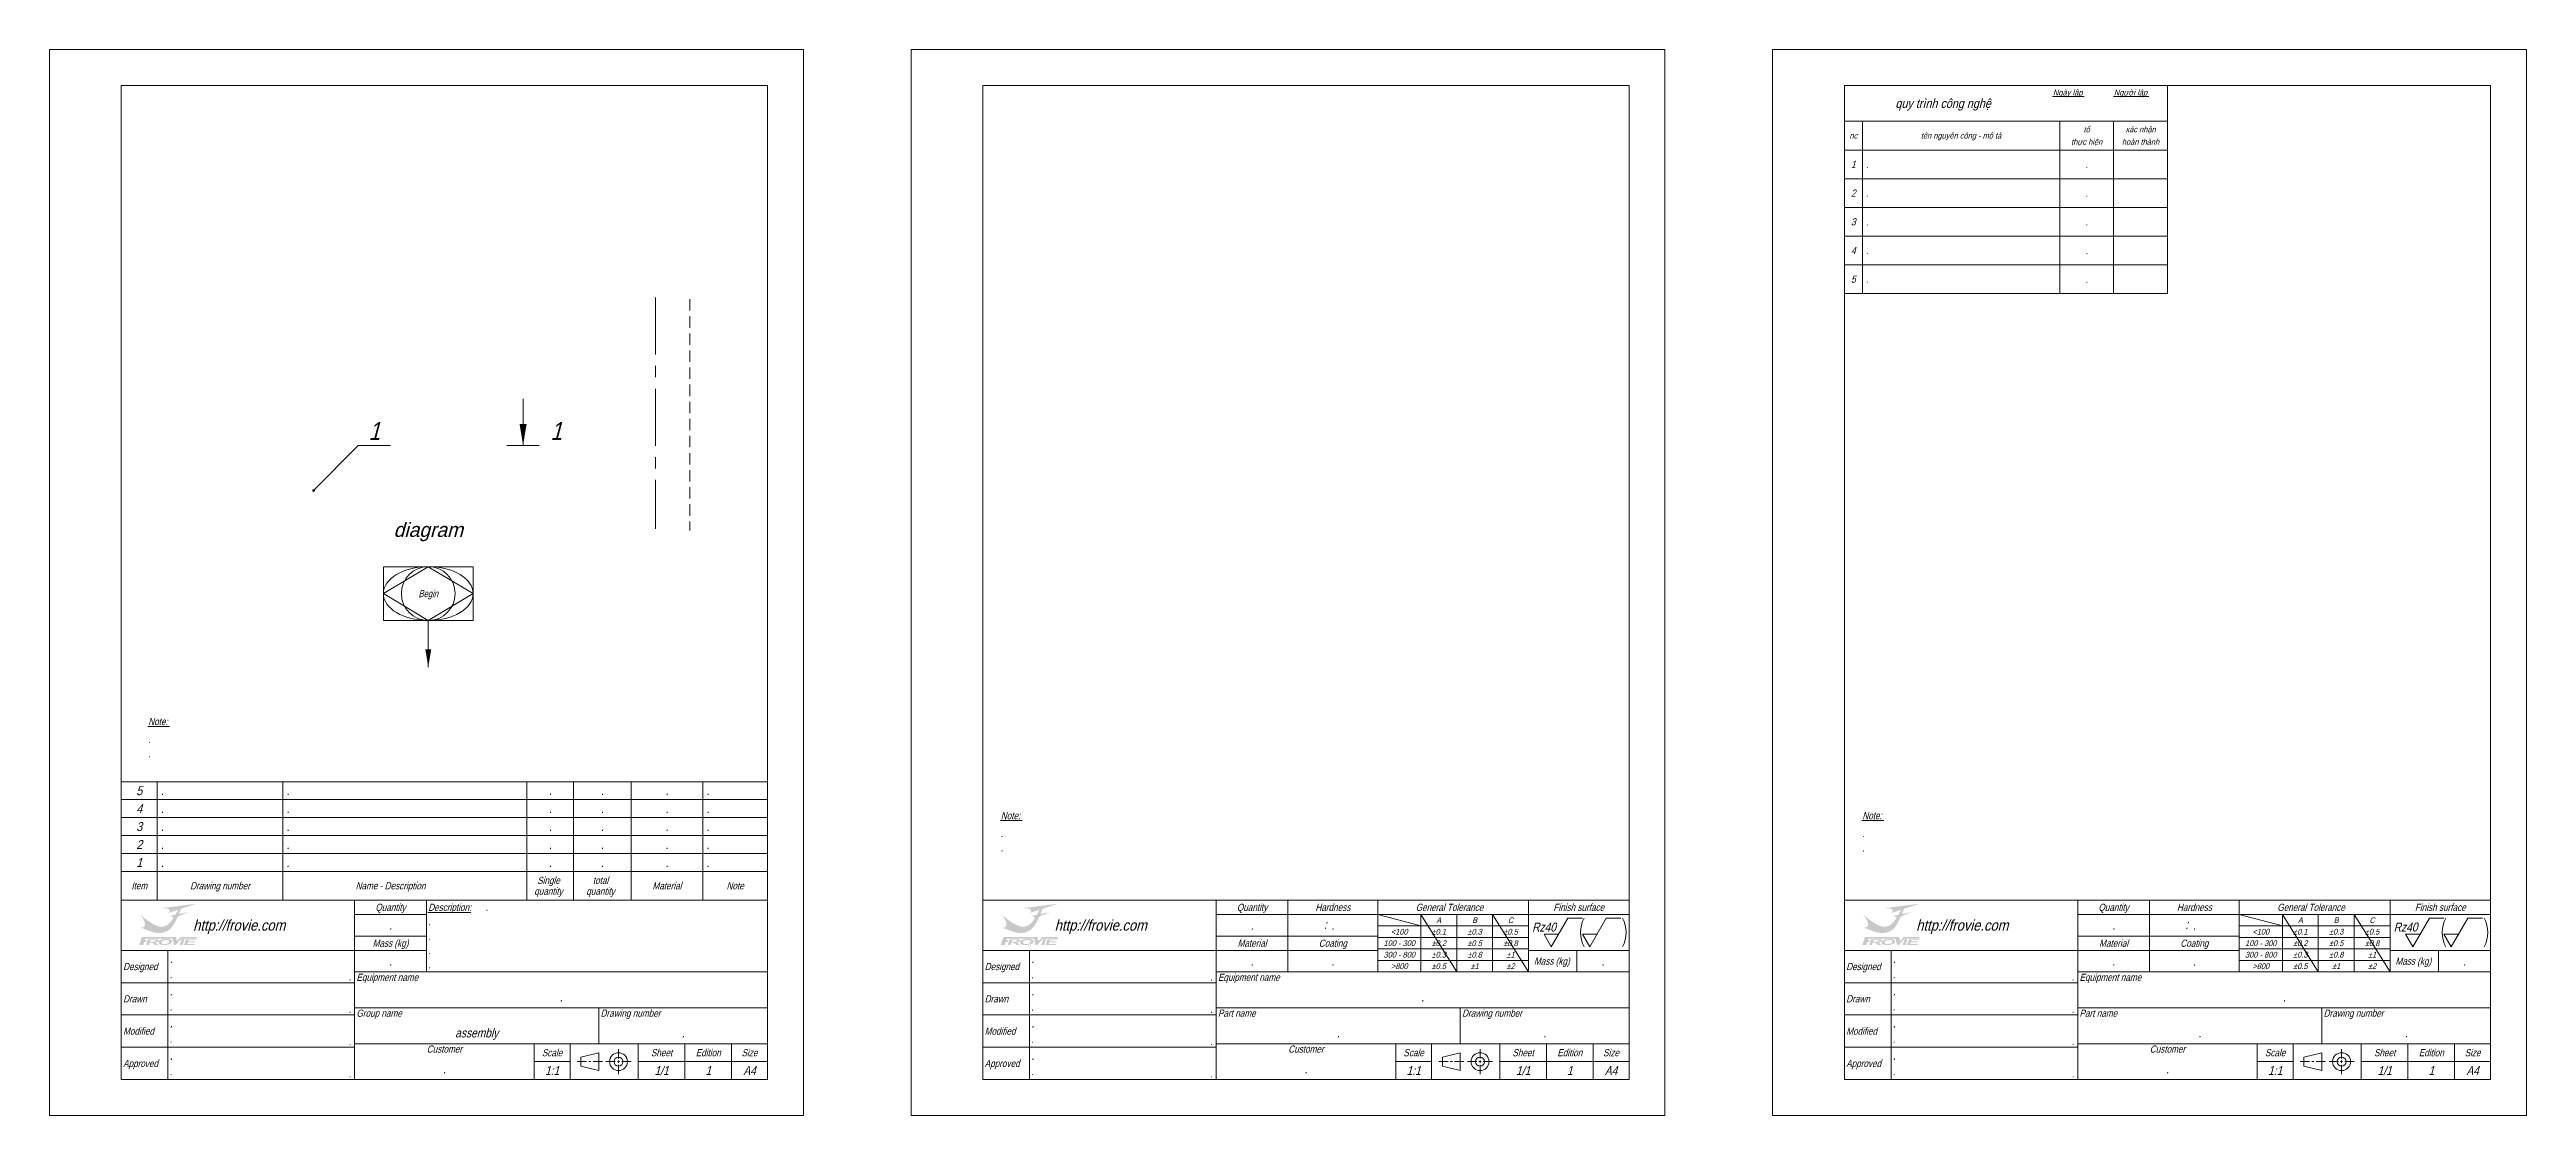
# Model space of a CAD drawing. Header units: millimetres. Extents: x 21 to 1431, y 51 to 2900.
# Drawn here: x 21 to 711, y 51 to 348 of the extents above; entities that cross this region are included whole.
import ezdxf
from ezdxf.enums import TextEntityAlignment as Align

# ---------------------------------------------------------------- set-up
doc = ezdxf.new("R2010")
doc.units = ezdxf.units.MM
doc.header["$LTSCALE"] = 0.5
doc.linetypes.add('CENTER', pattern=[50.8, 31.75, -6.35, 6.35, -6.35])
doc.linetypes.add('HIDDEN', pattern=[9.525, 6.35, -3.175])
doc.layers.get('0').update_dxf_attribs({"color": 9, "lineweight": 15})
doc.layers.get('Defpoints').update_dxf_attribs({"color": 9, "lineweight": 15})
for name, color, linetype, lineweight in [('Bill', 9, 'Continuous', 18), ('Index', 7, 'Continuous', 20), ('Namebox', 9, 'Continuous', 20), ('Notes', 4, 'Continuous', 20), ('Technological process', 3, 'Continuous', 15)]:
    doc.layers.add(name, color=color, linetype=linetype, lineweight=lineweight)
doc.styles.add('Capital', font='vnfonth.shx', dxfattribs={"width": 0.9, "oblique": 15})
doc.styles.add('Longhand', font='vnfont.shx', dxfattribs={"width": 0.85, "oblique": 15})
doc.dimstyles.new('1-1', dxfattribs={"dimtxt": 2, "dimasz": 2, "dimexe": 1.5, "dimexo": 1, "dimgap": 0.6, "dimtad": 1, "dimdec": 3, "dimdsep": 46, "dimtxsty": 'Longhand', "dimcen": 0, "dimclrd": 256, "dimclre": 256, "dimclrt": 10, "dimadec": 3, "dimazin": 2, "dimtm": 1e-09, "dimtfac": 0.6, "dimtdec": 3, "dimtmove": 0, "dimatfit": 3, "dimfxl": 1, "dimlwd": -1, "dimlwe": -1, "dimarcsym": 0})

# ---------------------------------------------------------------- blocks, each defined once
blk = doc.blocks.new('A$C22B54562')
at = {"linetype": 'Continuous', "lineweight": 0, "true_color": 0x0000fe}
h = blk.add_hatch(color=5, dxfattribs=at)
edge = h.paths.add_edge_path()
edge.add_spline(control_points=[(138.5, 108), (139.6, 110.7), (141, 114.5), (142.9, 119.5), (142.9, 119.5), (142.9, 119.5), (145.2, 126), (145.2, 126), (145.2, 126), (145.2, 126), (200, 144), (200, 144), (200, 144), (200, 144), (78.3, 128.4), (78.3, 128.4), (78.3, 128.4), (78.3, 128.4), (84.4, 128.1), (84.4, 128.1), (84.4, 128.1), (89.1, 127.8), (92.8, 127.5), (95.6, 127), (95.6, 127), (101, 126.3), (104.3, 124.2), (105.5, 120.6), (105.5, 120.6), (106.4, 118.1), (105.6, 115.7), (103, 113.3), (103, 113.3), (102.2, 112.6), (101.3, 112), (100.3, 111.3), (100.3, 111.3), (100.3, 111.3), (99, 110.7), (99, 110.7), (99, 110.7), (99, 110.7), (134.8, 122.5), (134.8, 122.5), (134.8, 122.5), (134.8, 122.5), (125.3, 105.2), (125.3, 105.2), (125.3, 105.2), (125.3, 105.2), (105.3, 100.9), (105.3, 100.9), (105.3, 100.9), (109.9, 100.8), (113.5, 99.7), (116.1, 97.5), (116.1, 97.5), (117.5, 96.4), (118.3, 95.4), (118.6, 94.3), (118.6, 94.3), (114.9, 86.9), (109.9, 80.5), (103.9, 75), (103.9, 75), (100.9, 72.2), (98.2, 70.2), (96, 68.9), (96, 68.9), (93.4, 67.2), (90, 65.9), (85.9, 64.9), (85.9, 64.9), (77.5, 62.9), (69.5, 63.5), (61.7, 66.7), (61.7, 66.7), (53.9, 69.9), (46.3, 73.8), (38.8, 78.5), (38.8, 78.5), (38.8, 78.5), (30, 84.6), (30, 84.6), (30, 84.6), (16.3, 94.7), (6.5, 102.6), (0.7, 108.2), (0.7, 108.2), (4.1, 104.7), (7.5, 100.4), (10.8, 95.1), (10.8, 95.1), (13.1, 91.5), (14.8, 88.6), (15.8, 86.4), (15.8, 86.4), (17.3, 83.1), (18.2, 80.7), (18.6, 79.4), (18.6, 79.4), (19.9, 75), (19.9, 71.1), (18.9, 67.6), (18.9, 67.6), (17.8, 64.1), (15.2, 61.9), (11, 60.9), (11, 60.9), (9.7, 60.6), (8.3, 60.5), (6.9, 60.5), (6.9, 60.5), (6.9, 60.5), (5, 60.6), (5, 60.6), (5, 60.6), (5, 60.6), (29.6, 51.1), (29.6, 51.1), (29.6, 51.1), (36.9, 48.3), (43.4, 46.1), (49.2, 44.5), (49.2, 44.5), (53.7, 43.3), (57.7, 42.5), (61.4, 42.2), (61.4, 42.2), (64, 41.9), (67.4, 41.7), (71.4, 41.7), (71.4, 41.7), (77.3, 41.7), (83.6, 42.9), (90.3, 45.5), (90.3, 45.5), (95.5, 47.5), (100.3, 50.2), (104.6, 53.6), (104.6, 53.6), (107.9, 55.9), (111.3, 59.6), (115, 64.5), (115, 64.5), (117.3, 67.6), (119.5, 70.7), (121.5, 74.1), (121.5, 74.1), (123.1, 76.6), (127.4, 84.9), (134.4, 99), (134.4, 99), (134.4, 99), (171.1, 114.7), (171.1, 114.7), (171.1, 114.7), (171.1, 114.7), (138.5, 108), (138.5, 108)], knot_values=[0, 0, 0, 0, 0.025, 0.025, 0.025, 0.025, 0.05, 0.05, 0.05, 0.05, 0.075, 0.075, 0.075, 0.075, 0.1, 0.1, 0.1, 0.1, 0.125, 0.125, 0.125, 0.125, 0.15, 0.15, 0.15, 0.15, 0.175, 0.175, 0.175, 0.175, 0.2, 0.2, 0.2, 0.2, 0.225, 0.225, 0.225, 0.225, 0.25, 0.25, 0.25, 0.25, 0.275, 0.275, 0.275, 0.275, 0.3, 0.3, 0.3, 0.3, 0.325, 0.325, 0.325, 0.325, 0.35, 0.35, 0.35, 0.35, 0.375, 0.375, 0.375, 0.375, 0.4, 0.4, 0.4, 0.4, 0.425, 0.425, 0.425, 0.425, 0.45, 0.45, 0.45, 0.45, 0.475, 0.475, 0.475, 0.475, 0.5, 0.5, 0.5, 0.5, 0.525, 0.525, 0.525, 0.525, 0.55, 0.55, 0.55, 0.55, 0.575, 0.575, 0.575, 0.575, 0.6, 0.6, 0.6, 0.6, 0.625, 0.625, 0.625, 0.625, 0.65, 0.65, 0.65, 0.65, 0.675, 0.675, 0.675, 0.675, 0.7, 0.7, 0.7, 0.7, 0.725, 0.725, 0.725, 0.725, 0.75, 0.75, 0.75, 0.75, 0.775, 0.775, 0.775, 0.775, 0.8, 0.8, 0.8, 0.8, 0.825, 0.825, 0.825, 0.825, 0.85, 0.85, 0.85, 0.85, 0.875, 0.875, 0.875, 0.875, 0.9, 0.9, 0.9, 0.9, 0.925, 0.925, 0.925, 0.925, 0.95, 0.95, 0.95, 0.95, 0.975, 0.975, 0.975, 0.975, 1, 1, 1, 1], degree=3, periodic=0)
at = {"linetype": 'Continuous', "lineweight": 0, "true_color": 0xfe0000}
h = blk.add_hatch(color=1, dxfattribs=at)
edge = h.paths.add_edge_path()
edge.add_spline(control_points=[(138.7, 115.8), (138.7, 115.8), (143.5, 128), (143.5, 128), (143.5, 128), (143.5, 128), (173, 137.7), (173, 137.7), (173, 137.7), (173, 137.7), (99.9, 128.4), (99.9, 128.4), (99.9, 128.4), (104.6, 126.7), (107.3, 124.2), (108.1, 120.9), (108.1, 120.9), (108.5, 119.2), (108.3, 117.5), (107.7, 116), (107.7, 116), (128.5, 122.9), (139, 126.4), (139, 126.5), (139, 126.5), (134.8, 117.7), (129.7, 108.1), (123.8, 97.8), (123.8, 97.8), (117.8, 87.5), (113.3, 80.5), (110.2, 76.9), (110.2, 76.9), (106.3, 72.1), (101.4, 68.3), (95.7, 65.4), (95.7, 65.4), (88, 61.4), (79.9, 59.8), (71.3, 60.5), (71.3, 60.5), (63.3, 61.2), (52, 66), (37.5, 74.8), (37.5, 74.8), (33.1, 77.6), (28.5, 80.5), (23.8, 83.8), (23.8, 83.8), (23.8, 83.8), (18.3, 87.8), (18.3, 87.8), (18.3, 87.8), (18.3, 87.8), (20.8, 81.8), (20.8, 81.8), (20.8, 81.8), (22.4, 77.3), (23.2, 73.6), (23.1, 70.6), (23.1, 70.6), (23, 68.1), (22.1, 65.4), (20.2, 62.8), (20.2, 62.8), (19.3, 61.5), (18.4, 60.5), (17.5, 59.8), (17.5, 59.8), (17.5, 59.8), (19.9, 58.7), (19.9, 58.7), (19.9, 58.7), (22.7, 57.5), (27.1, 55.7), (33, 53.5), (33, 53.5), (38, 51.6), (41.5, 50.3), (43.2, 49.7), (43.2, 49.7), (46.6, 48.4), (49.8, 47.5), (52.9, 46.8), (52.9, 46.8), (60, 45.1), (66.6, 44.4), (72.7, 44.6), (72.7, 44.6), (85.6, 45.2), (96.8, 50.1), (106.3, 59.3), (106.3, 59.3), (112.8, 65.7), (119.4, 75.3), (126.1, 88.4), (126.1, 88.4), (130.5, 96.9), (134.7, 106), (138.7, 115.8)], knot_values=[0, 0, 0, 0, 0.04, 0.04, 0.04, 0.04, 0.08, 0.08, 0.08, 0.08, 0.12, 0.12, 0.12, 0.12, 0.16, 0.16, 0.16, 0.16, 0.2, 0.2, 0.2, 0.2, 0.24, 0.24, 0.24, 0.24, 0.28, 0.28, 0.28, 0.28, 0.32, 0.32, 0.32, 0.32, 0.36, 0.36, 0.36, 0.36, 0.4, 0.4, 0.4, 0.4, 0.44, 0.44, 0.44, 0.44, 0.48, 0.48, 0.48, 0.48, 0.52, 0.52, 0.52, 0.52, 0.56, 0.56, 0.56, 0.56, 0.6, 0.6, 0.6, 0.6, 0.64, 0.64, 0.64, 0.64, 0.68, 0.68, 0.68, 0.68, 0.72, 0.72, 0.72, 0.72, 0.76, 0.76, 0.76, 0.76, 0.8, 0.8, 0.8, 0.8, 0.84, 0.84, 0.84, 0.84, 0.88, 0.88, 0.88, 0.88, 0.92, 0.92, 0.92, 0.92, 0.96, 0.96, 0.96, 0.96, 1, 1, 1, 1], degree=3, periodic=0)
edge = h.paths.add_edge_path(flags=17)
edge.add_spline(control_points=[(120, 96.3), (120, 96.3), (123.8, 102.9), (123.8, 102.9), (123.8, 102.9), (123.8, 102.9), (113.9, 100.9), (113.9, 100.9), (113.9, 100.9), (116.2, 100.3), (117.9, 99.4), (119, 98.1), (119, 98.1), (119.5, 97.5), (119.9, 96.9), (120, 96.3)], knot_values=[0, 0, 0, 0, 0.25, 0.25, 0.25, 0.25, 0.5, 0.5, 0.5, 0.5, 0.75, 0.75, 0.75, 0.75, 1, 1, 1, 1], degree=3, periodic=0)
edge = h.paths.add_edge_path(flags=17)
edge.add_spline(control_points=[(137.4, 105.8), (137.4, 105.8), (152.1, 108.9), (152.1, 108.9), (152.1, 108.9), (152.1, 108.9), (135.7, 101.9), (135.7, 101.9), (135.7, 101.9), (135.7, 101.9), (137.4, 105.8), (137.4, 105.8)], knot_values=[0, 0, 0, 0, 0.333333, 0.333333, 0.333333, 0.333333, 0.666667, 0.666667, 0.666667, 0.666667, 1, 1, 1, 1], degree=3, periodic=0)
at = {"linetype": 'Continuous', "lineweight": 0, "true_color": 0x0000fe}
h = blk.add_hatch(color=5, dxfattribs=at)
edge = h.paths.add_edge_path()
edge.add_spline(control_points=[(198.1, 22.5), (198.1, 22.5), (199.9, 27.8), (199.9, 27.8), (199.9, 27.8), (199.9, 27.8), (144.1, 27.8), (144.1, 27.8), (144.1, 27.8), (144.1, 27.8), (131, 13.4), (131, 13.4), (131, 13.4), (131, 13.4), (127.9, 27.8), (127.9, 27.8), (127.9, 27.8), (127.9, 27.8), (9.2, 27.8), (9.2, 27.8), (9.2, 27.8), (9.2, 27.8), (0, 0), (0, 0), (0, 0), (0, 0), (13.5, 0), (13.5, 0), (13.5, 0), (13.5, 0), (16.9, 10.3), (16.9, 10.3), (16.9, 10.3), (16.9, 10.3), (23.9, 10.3), (23.9, 10.3), (23.9, 10.3), (23.9, 10.3), (25.9, 16), (25.9, 16), (25.9, 16), (25.9, 16), (18.9, 16), (18.9, 16), (18.9, 16), (18.9, 16), (21, 22.4), (21, 22.4), (21, 22.4), (21, 22.4), (116.1, 22.3), (116.1, 22.3), (116.1, 22.3), (116.1, 22.3), (120.8, 0), (120.8, 0), (120.8, 0), (120.8, 0), (126.5, 0), (126.5, 0), (126.5, 0), (126.5, 0), (146.8, 22.4), (146.8, 22.4), (146.8, 22.4), (146.8, 22.4), (198.1, 22.5), (198.1, 22.5)], knot_values=[0, 0, 0, 0, 0.058824, 0.058824, 0.058824, 0.058824, 0.117647, 0.117647, 0.117647, 0.117647, 0.176471, 0.176471, 0.176471, 0.176471, 0.235294, 0.235294, 0.235294, 0.235294, 0.294118, 0.294118, 0.294118, 0.294118, 0.352941, 0.352941, 0.352941, 0.352941, 0.411765, 0.411765, 0.411765, 0.411765, 0.470588, 0.470588, 0.470588, 0.470588, 0.529412, 0.529412, 0.529412, 0.529412, 0.588235, 0.588235, 0.588235, 0.588235, 0.647059, 0.647059, 0.647059, 0.647059, 0.705882, 0.705882, 0.705882, 0.705882, 0.764706, 0.764706, 0.764706, 0.764706, 0.823529, 0.823529, 0.823529, 0.823529, 0.882353, 0.882353, 0.882353, 0.882353, 0.941176, 0.941176, 0.941176, 0.941176, 1, 1, 1, 1], degree=3, periodic=0)
at = {"linetype": 'Continuous', "lineweight": 0, "true_color": 0xfe0000}
h = blk.add_hatch(color=1, dxfattribs=at)
edge = h.paths.add_edge_path()
edge.add_spline(control_points=[(23.9, 0), (23.9, 0), (30.8, 20.3), (30.8, 20.3), (30.8, 20.3), (30.8, 20.3), (51.1, 20.3), (51.1, 20.3), (51.1, 20.3), (56.2, 20.3), (59.9, 20.2), (62, 19.8), (62, 19.8), (64.2, 19.4), (65.9, 18.8), (67, 17.9), (67, 17.9), (68, 16.9), (68.4, 15.8), (68, 14.6), (68, 14.6), (67.5, 13.1), (66, 11.9), (63.5, 10.9), (63.5, 10.9), (61.1, 9.9), (57.7, 9.2), (53.4, 9), (53.4, 9), (55.3, 8.5), (56.9, 7.9), (58, 7.3), (58, 7.3), (59.2, 6.7), (60.6, 5.6), (62.4, 4), (62.4, 4), (62.4, 4), (66.9, 0), (66.9, 0), (66.9, 0), (66.9, 0), (55.4, 0), (55.4, 0), (55.4, 0), (55.4, 0), (49.9, 4.4), (49.9, 4.4), (49.9, 4.4), (47.9, 6), (46.6, 7), (45.8, 7.4), (45.8, 7.4), (45, 7.8), (44.1, 8.1), (43.2, 8.3), (43.2, 8.3), (42.2, 8.4), (40.6, 8.5), (38.4, 8.5), (38.4, 8.5), (38.4, 8.5), (36.4, 8.5), (36.4, 8.5), (36.4, 8.5), (36.4, 8.5), (33.6, 0), (33.6, 0), (33.6, 0), (33.6, 0), (23.9, 0), (23.9, 0)], knot_values=[0, 0, 0, 0, 0.055556, 0.055556, 0.055556, 0.055556, 0.111111, 0.111111, 0.111111, 0.111111, 0.166667, 0.166667, 0.166667, 0.166667, 0.222222, 0.222222, 0.222222, 0.222222, 0.277778, 0.277778, 0.277778, 0.277778, 0.333333, 0.333333, 0.333333, 0.333333, 0.388889, 0.388889, 0.388889, 0.388889, 0.444444, 0.444444, 0.444444, 0.444444, 0.5, 0.5, 0.5, 0.5, 0.555556, 0.555556, 0.555556, 0.555556, 0.611111, 0.611111, 0.611111, 0.611111, 0.666667, 0.666667, 0.666667, 0.666667, 0.722222, 0.722222, 0.722222, 0.722222, 0.777778, 0.777778, 0.777778, 0.777778, 0.833333, 0.833333, 0.833333, 0.833333, 0.888889, 0.888889, 0.888889, 0.888889, 0.944444, 0.944444, 0.944444, 0.944444, 1, 1, 1, 1], degree=3, periodic=0)
edge = h.paths.add_edge_path(flags=16)
edge.add_spline(control_points=[(37.5, 11.7), (37.5, 11.7), (44.7, 11.7), (44.7, 11.7), (44.7, 11.7), (49.3, 11.7), (52.2, 11.8), (53.4, 12), (53.4, 12), (54.6, 12.2), (55.6, 12.4), (56.4, 12.9), (56.4, 12.9), (57.2, 13.3), (57.7, 13.8), (57.9, 14.4), (57.9, 14.4), (58.2, 15.1), (57.9, 15.6), (57.2, 16), (57.2, 16), (56.5, 16.5), (55.4, 16.7), (53.8, 16.8), (53.8, 16.8), (53.1, 16.9), (50.7, 16.9), (46.8, 16.9), (46.8, 16.9), (46.8, 16.9), (39.3, 16.9), (39.3, 16.9), (39.3, 16.9), (39.3, 16.9), (37.5, 11.7), (37.5, 11.7)], knot_values=[0, 0, 0, 0, 0.111111, 0.111111, 0.111111, 0.111111, 0.222222, 0.222222, 0.222222, 0.222222, 0.333333, 0.333333, 0.333333, 0.333333, 0.444444, 0.444444, 0.444444, 0.444444, 0.555556, 0.555556, 0.555556, 0.555556, 0.666667, 0.666667, 0.666667, 0.666667, 0.777778, 0.777778, 0.777778, 0.777778, 0.888889, 0.888889, 0.888889, 0.888889, 1, 1, 1, 1], degree=3, periodic=0)
edge = h.paths.add_edge_path()
edge.add_spline(control_points=[(67.5, 10.4), (68.2, 12.5), (69.5, 14.2), (71.4, 15.6), (71.4, 15.6), (72.9, 16.7), (74.7, 17.6), (76.8, 18.4), (76.8, 18.4), (79, 19.2), (81.2, 19.8), (83.6, 20.2), (83.6, 20.2), (86.8, 20.8), (90.3, 21), (94.2, 21), (94.2, 21), (101.3, 21), (106.6, 20.1), (110.2, 18.3), (110.2, 18.3), (113.8, 16.4), (115, 13.8), (113.9, 10.5), (113.9, 10.5), (112.8, 7.2), (109.9, 4.6), (105, 2.8), (105, 2.8), (100.2, 0.9), (94.3, 0), (87.3, 0), (87.3, 0), (80.2, 0), (74.8, 0.9), (71.2, 2.8), (71.2, 2.8), (67.6, 4.6), (66.4, 7.2), (67.5, 10.4)], knot_values=[0, 0, 0, 0, 0.1, 0.1, 0.1, 0.1, 0.2, 0.2, 0.2, 0.2, 0.3, 0.3, 0.3, 0.3, 0.4, 0.4, 0.4, 0.4, 0.5, 0.5, 0.5, 0.5, 0.6, 0.6, 0.6, 0.6, 0.7, 0.7, 0.7, 0.7, 0.8, 0.8, 0.8, 0.8, 0.9, 0.9, 0.9, 0.9, 1, 1, 1, 1], degree=3, periodic=0)
edge = h.paths.add_edge_path(flags=16)
edge.add_spline(control_points=[(77.5, 10.5), (76.7, 8.2), (77.4, 6.5), (79.5, 5.3), (79.5, 5.3), (81.6, 4.1), (84.6, 3.5), (88.4, 3.5), (88.4, 3.5), (92.3, 3.5), (95.6, 4.1), (98.5, 5.3), (98.5, 5.3), (101.3, 6.5), (103.2, 8.2), (104, 10.6), (104, 10.6), (104.8, 12.9), (104.1, 14.7), (102.1, 15.8), (102.1, 15.8), (100.1, 17), (97.1, 17.5), (93.1, 17.5), (93.1, 17.5), (89.1, 17.5), (85.7, 16.9), (82.9, 15.8), (82.9, 15.8), (80.1, 14.6), (78.3, 12.9), (77.5, 10.5)], knot_values=[0, 0, 0, 0, 0.125, 0.125, 0.125, 0.125, 0.25, 0.25, 0.25, 0.25, 0.375, 0.375, 0.375, 0.375, 0.5, 0.5, 0.5, 0.5, 0.625, 0.625, 0.625, 0.625, 0.75, 0.75, 0.75, 0.75, 0.875, 0.875, 0.875, 0.875, 1, 1, 1, 1], degree=3, periodic=0)
edge = h.paths.add_edge_path()
edge.add_spline(control_points=[(140.7, 0), (140.7, 0), (147.6, 20.4), (147.6, 20.4), (147.6, 20.4), (147.6, 20.4), (157.2, 20.4), (157.2, 20.4), (157.2, 20.4), (157.2, 20.4), (150.4, 0), (150.4, 0), (150.4, 0), (150.4, 0), (140.7, 0), (140.7, 0)], knot_values=[0, 0, 0, 0, 0.25, 0.25, 0.25, 0.25, 0.5, 0.5, 0.5, 0.5, 0.75, 0.75, 0.75, 0.75, 1, 1, 1, 1], degree=3, periodic=0)
edge = h.paths.add_edge_path()
edge.add_spline(control_points=[(155.8, 0), (155.8, 0), (162.7, 20.3), (162.7, 20.3), (162.7, 20.3), (162.7, 20.3), (198.1, 20.3), (198.1, 20.3), (198.1, 20.3), (198.1, 20.3), (197, 16.9), (197, 16.9), (197, 16.9), (197, 16.9), (171.2, 16.9), (171.2, 16.9), (171.2, 16.9), (171.2, 16.9), (169.7, 12.4), (169.7, 12.4), (169.7, 12.4), (169.7, 12.4), (193.7, 12.4), (193.7, 12.4), (193.7, 12.4), (193.7, 12.4), (192.5, 9), (192.5, 9), (192.5, 9), (192.5, 9), (168.5, 9), (168.5, 9), (168.5, 9), (168.5, 9), (166.6, 3.4), (166.6, 3.4), (166.6, 3.4), (166.6, 3.4), (193.4, 3.4), (193.4, 3.4), (193.4, 3.4), (193.4, 3.4), (192.2, 0), (192.2, 0), (192.2, 0), (192.2, 0), (155.8, 0), (155.8, 0)], knot_values=[0, 0, 0, 0, 0.083333, 0.083333, 0.083333, 0.083333, 0.166667, 0.166667, 0.166667, 0.166667, 0.25, 0.25, 0.25, 0.25, 0.333333, 0.333333, 0.333333, 0.333333, 0.416667, 0.416667, 0.416667, 0.416667, 0.5, 0.5, 0.5, 0.5, 0.583333, 0.583333, 0.583333, 0.583333, 0.666667, 0.666667, 0.666667, 0.666667, 0.75, 0.75, 0.75, 0.75, 0.833333, 0.833333, 0.833333, 0.833333, 0.916667, 0.916667, 0.916667, 0.916667, 1, 1, 1, 1], degree=3, periodic=0)

msp = doc.modelspace()

# ---------------------------------------------------------------- linework, layer by layer
at = {"color": 1, "linetype": 'CENTER'}
msp.add_line((190.34, 279.12), (190.34, 214.68), dxfattribs=at)
at = {"color": 8, "linetype": 'HIDDEN'}
msp.add_line((199.88, 278.66), (199.88, 214.23), dxfattribs=at)
at = {"color": 7, "ltscale": 5}
for points in [[(41.49, 61.22), (221.49, 61.22), (221.49, 338.22), (41.49, 338.22)], [(281.49, 61.22), (461.49, 61.22), (461.49, 338.22), (281.49, 338.22)], [(521.49, 61.22), (701.49, 61.22), (701.49, 338.22), (521.49, 338.22)]]:
    msp.add_lwpolyline(points, close=True, dxfattribs=at)
at = {"ltscale": 0.5}
msp.add_lwpolyline([(114.5, 204.13), (139.5, 204.13), (139.5, 189.13), (114.5, 189.13)], close=True, dxfattribs=at)
msp.add_lwpolyline([(127, 189.13), (139.5, 196.63), (127, 204.13), (114.5, 196.63), (127, 189.13)], dxfattribs=at)
msp.add_circle((127, 196.63), 7.5, dxfattribs=at)
msp.add_ellipse((127, 196.63), major_axis=(-12.5, 0), ratio=0.6, dxfattribs=at)
at = {"layer": 'Bill', "color": 5}
for p, q in [((41.49, 144.22), (221.49, 144.22)), ((41.49, 139.22), (221.49, 139.22)), ((41.49, 134.22), (221.49, 134.22)), ((41.49, 129.22), (221.49, 129.22)), ((41.49, 124.22), (221.49, 124.22))]:
    msp.add_line(p, q, dxfattribs=at)
at = {"layer": 'Bill', "color": 9}
for p, q in [((51.49, 111.22), (51.49, 144.22)), ((86.49, 111.22), (86.49, 144.22)), ((154.49, 111.22), (154.49, 144.22)), ((167.49, 111.22), (167.49, 144.22)), ((183.49, 111.22), (183.49, 144.22)), ((203.49, 111.22), (203.49, 144.22)), ((41.49, 119.22), (221.49, 119.22))]:
    msp.add_line(p, q, dxfattribs=at)
at = {"layer": 'Defpoints', "ltscale": 0.5}
for points in [[(231.49, 51.22), (231.49, 348.22), (21.49, 348.22), (21.49, 51.22)], [(471.49, 51.22), (471.49, 348.22), (261.49, 348.22), (261.49, 51.22)], [(711.49, 51.22), (711.49, 348.22), (501.49, 348.22), (501.49, 51.22)]]:
    msp.add_lwpolyline(points, close=True, dxfattribs=at)
at = {"layer": 'Index', "color": 7}
msp.add_line((107.48, 237.92), (116.48, 237.92), dxfattribs=at)
at = {"layer": 'Index', "color": 1}
msp.add_line((148.91, 237.92), (157.91, 237.92), dxfattribs=at)
at = {"layer": 'Namebox', "color": 7}
for p, q in [((106.49, 61.22), (106.49, 111.22)), ((126.49, 91.22), (126.49, 111.22)), ((346.49, 61.22), (346.49, 111.22)), ((366.49, 91.22), (366.49, 111.22)), ((391.49, 91.22), (391.49, 111.22)), ((433.49, 91.22), (433.49, 111.22)), ((586.49, 61.22), (586.49, 111.22)), ((606.49, 91.22), (606.49, 111.22)), ((631.49, 91.22), (631.49, 111.22)), ((673.49, 91.22), (673.49, 111.22)), ((41.49, 97.22), (106.49, 97.22)), ((106.49, 101.22), (126.49, 101.22)), ((281.49, 97.22), (346.49, 97.22)), ((346.49, 101.22), (391.49, 101.22)), ((433.49, 97.22), (461.49, 97.22)), ((521.49, 97.22), (586.49, 97.22)), ((586.49, 101.22), (631.49, 101.22)), ((673.49, 97.22), (701.49, 97.22)), ((221.49, 91.22), (106.49, 91.22)), ((461.49, 91.22), (346.49, 91.22)), ((701.49, 91.22), (586.49, 91.22)), ((221.49, 71.22), (106.49, 71.22)), ((156.49, 71.22), (156.49, 61.22)), ((166.49, 71.22), (166.49, 61.22)), ((185.49, 71.22), (185.49, 61.22)), ((198.49, 71.22), (198.49, 61.22)), ((211.49, 71.22), (211.49, 61.22)), ((461.49, 71.22), (346.49, 71.22)), ((396.49, 71.22), (396.49, 61.22)), ((406.49, 71.22), (406.49, 61.22)), ((425.49, 71.22), (425.49, 61.22)), ((438.49, 71.22), (438.49, 61.22)), ((451.49, 71.22), (451.49, 61.22)), ((701.49, 71.22), (586.49, 71.22)), ((636.49, 71.22), (636.49, 61.22)), ((646.49, 71.22), (646.49, 61.22)), ((665.49, 71.22), (665.49, 61.22)), ((678.49, 71.22), (678.49, 61.22)), ((691.49, 71.22), (691.49, 61.22))]:
    msp.add_line(p, q, dxfattribs=at)
at = {"layer": 'Namebox', "color": 5}
for p, q in [((106.49, 107.22), (126.49, 107.22)), ((346.49, 107.22), (461.49, 107.22)), ((391.49, 107.22), (403.49, 104.02)), ((391.49, 104.02), (433.49, 104.02)), ((403.49, 91.22), (403.49, 107.22)), ((403.49, 107.22), (413.49, 91.22)), ((413.49, 91.22), (413.49, 107.22)), ((423.49, 91.22), (423.49, 107.22)), ((423.49, 107.22), (433.49, 91.22)), ((586.49, 107.22), (701.49, 107.22)), ((631.49, 107.22), (643.49, 104.02)), ((631.49, 104.02), (673.49, 104.02)), ((643.49, 91.22), (643.49, 107.22)), ((643.49, 107.22), (653.49, 91.22)), ((653.49, 91.22), (653.49, 107.22)), ((663.49, 91.22), (663.49, 107.22)), ((663.49, 107.22), (673.49, 91.22)), ((54.49, 97.22), (54.49, 61.22)), ((106.49, 97.22), (126.49, 97.22)), ((294.49, 97.22), (294.49, 61.22)), ((346.49, 97.22), (391.49, 97.22)), ((391.49, 100.82), (433.49, 100.82)), ((391.49, 97.62), (433.49, 97.62)), ((446.99, 91.22), (446.99, 97.22)), ((534.49, 97.22), (534.49, 61.22)), ((586.49, 97.22), (631.49, 97.22)), ((631.49, 100.82), (673.49, 100.82)), ((631.49, 97.62), (673.49, 97.62)), ((686.99, 91.22), (686.99, 97.22)), ((391.49, 94.42), (433.49, 94.42)), ((631.49, 94.42), (673.49, 94.42)), ((41.49, 88.22), (106.49, 88.22)), ((281.49, 88.22), (346.49, 88.22)), ((521.49, 88.22), (586.49, 88.22)), ((41.49, 79.22), (106.49, 79.22)), ((221.49, 81.22), (106.49, 81.22)), ((174.49, 71.22), (174.49, 81.22)), ((281.49, 79.22), (346.49, 79.22)), ((461.49, 81.22), (346.49, 81.22)), ((414.49, 71.22), (414.49, 81.22)), ((521.49, 79.22), (586.49, 79.22)), ((701.49, 81.22), (586.49, 81.22)), ((654.49, 71.22), (654.49, 81.22)), ((41.49, 70.22), (106.49, 70.22)), ((281.49, 70.22), (346.49, 70.22)), ((521.49, 70.22), (586.49, 70.22)), ((156.49, 66.22), (166.49, 66.22)), ((185.49, 66.22), (221.49, 66.22)), ((396.49, 66.22), (406.49, 66.22)), ((425.49, 66.22), (461.49, 66.22)), ((636.49, 66.22), (646.49, 66.22)), ((665.49, 66.22), (701.49, 66.22))]:
    msp.add_line(p, q, dxfattribs=at)
at = {"layer": 'Namebox', "color": 1}
for p, q in [((179.99, 67.12), (179.99, 69.72)), ((419.99, 67.12), (419.99, 69.72)), ((659.99, 67.12), (659.99, 69.72)), ((168.49, 66.22), (171.09, 66.22)), ((171.69, 66.22), (172.29, 66.22)), ((172.89, 66.22), (175.49, 66.22)), ((176.49, 66.22), (179.09, 66.22)), ((179.69, 66.22), (180.29, 66.22)), ((179.99, 65.92), (179.99, 66.52)), ((179.99, 62.72), (179.99, 65.32)), ((180.89, 66.22), (183.49, 66.22)), ((408.49, 66.22), (411.09, 66.22)), ((411.69, 66.22), (412.29, 66.22)), ((412.89, 66.22), (415.49, 66.22)), ((416.49, 66.22), (419.09, 66.22)), ((419.69, 66.22), (420.29, 66.22)), ((419.99, 65.92), (419.99, 66.52)), ((419.99, 62.72), (419.99, 65.32)), ((420.89, 66.22), (423.49, 66.22)), ((648.49, 66.22), (651.09, 66.22)), ((651.69, 66.22), (652.29, 66.22)), ((652.89, 66.22), (655.49, 66.22)), ((656.49, 66.22), (659.09, 66.22)), ((659.69, 66.22), (660.29, 66.22)), ((659.99, 65.92), (659.99, 66.52)), ((659.99, 62.72), (659.99, 65.32)), ((660.89, 66.22), (663.49, 66.22))]:
    msp.add_line(p, q, dxfattribs=at)
at = {"layer": 'Namebox'}
for p, q in [((169.49, 67.47), (174.49, 68.72)), ((169.49, 64.97), (169.49, 67.47)), ((169.49, 64.97), (174.49, 63.72)), ((174.49, 63.72), (174.49, 68.72)), ((409.49, 67.47), (414.49, 68.72)), ((409.49, 64.97), (409.49, 67.47)), ((409.49, 64.97), (414.49, 63.72)), ((414.49, 63.72), (414.49, 68.72)), ((649.49, 67.47), (654.49, 68.72)), ((649.49, 64.97), (649.49, 67.47)), ((649.49, 64.97), (654.49, 63.72)), ((654.49, 63.72), (654.49, 68.72))]:
    msp.add_line(p, q, dxfattribs=at)
at = {"layer": 'Namebox', "color": 7, "ltscale": 0.5}
for points in [[(41.49, 111.22), (221.49, 111.22), (221.49, 61.22), (41.49, 61.22)], [(281.49, 111.22), (461.49, 111.22), (461.49, 61.22), (281.49, 61.22)], [(521.49, 111.22), (701.49, 111.22), (701.49, 61.22), (521.49, 61.22)]]:
    msp.add_lwpolyline(points, close=True, dxfattribs=at)
at = {"layer": 'Namebox', "color": 10, "ltscale": 10}
for points in [[(448.5, 106.22), (444.46, 106.22), (439.84, 98.22), (437.82, 101.72), (441.86, 101.72)], [(459.2, 106.22), (455.16, 106.22), (450.54, 98.22), (448.52, 101.72), (452.56, 101.72)], [(688.5, 106.22), (684.46, 106.22), (679.84, 98.22), (677.82, 101.72), (681.86, 101.72)], [(699.2, 106.22), (695.16, 106.22), (690.54, 98.22), (688.52, 101.72), (692.56, 101.72)]]:
    msp.add_lwpolyline(points, dxfattribs=at)
at = {"layer": 'Namebox'}
for centre, radius in [((179.99, 66.22), 2.5), ((179.99, 66.22), 1.25), ((419.99, 66.22), 2.5), ((419.99, 66.22), 1.25), ((659.99, 66.22), 2.5), ((659.99, 66.22), 1.25)]:
    msp.add_circle(centre, radius, dxfattribs=at)
at = {"layer": 'Namebox', "color": 10, "ltscale": 10}
for centre, start, end in [((456.5, 102.22), 151.92751, 208.07249), ((452.2, 102.22), 331.92751, 28.07249), ((696.5, 102.22), 151.92751, 208.07249), ((692.2, 102.22), 331.92751, 28.07249)]:
    msp.add_arc(centre, 8.5, start, end, dxfattribs=at)
at = {"layer": 'Technological process', "color": 7, "ltscale": 0.5}
for p, q in [((611.49, 328.22), (521.49, 328.22)), ((611.49, 320.22), (521.49, 320.22))]:
    msp.add_line(p, q, dxfattribs=at)
at = {"layer": 'Technological process', "ltscale": 0.5}
for p, q in [((526.49, 320.22), (526.49, 328.22)), ((581.49, 320.22), (581.49, 328.22)), ((596.49, 320.22), (596.49, 328.22)), ((526.49, 280.22), (526.49, 320.22)), ((581.49, 280.22), (581.49, 320.22)), ((596.49, 280.22), (596.49, 320.22))]:
    msp.add_line(p, q, dxfattribs=at)
at = {"layer": 'Technological process', "color": 5, "ltscale": 0.5}
for p, q in [((611.49, 312.22), (521.49, 312.22)), ((611.49, 304.22), (521.49, 304.22)), ((611.49, 296.22), (521.49, 296.22)), ((611.49, 288.22), (521.49, 288.22))]:
    msp.add_line(p, q, dxfattribs=at)
at = {"layer": 'Technological process', "ltscale": 0.5}
for points in [[(611.49, 320.22), (611.49, 338.22), (521.49, 338.22), (521.49, 320.22)], [(521.49, 280.22), (611.49, 280.22), (611.49, 320.22), (521.49, 320.22), (521.49, 280.22)]]:
    msp.add_lwpolyline(points, dxfattribs=at)

# ---------------------------------------------------------------- block references
at = {"layer": 'Namebox', "linetype": 'Continuous', "lineweight": 0}
for p, xscale, yscale, zscale in [((46.49, 98.72), 0.0799999999999983, 0.0799999999999983, 0.0799999999999983), ((286.49, 98.72), 0.07999999999998408, 0.07999999999998408, 0.07999999999998408), ((526.49, 98.72), 0.07999999999998408, 0.07999999999998408, 0.07999999999998408)]:
    msp.add_blockref('A$C22B54562', p, dxfattribs=dict(at, xscale=xscale, yscale=yscale, zscale=zscale))

# ---------------------------------------------------------------- texts
at = {"layer": 'Bill', "color": 4, "oblique": 15}
for s, height, style, width, p in [('5', 2.5, 'Longhand', 0.9, (46.49, 141.72)), ('.', 2.5, 'Longhand', 0.9, (160.99, 141.72)), ('.', 2.5, 'Longhand', 0.9, (175.49, 141.72)), ('.', 2.5, 'Longhand', 0.9, (193.49, 141.72)), ('4', 2.5, 'Longhand', 0.9, (46.49, 136.72)), ('3', 2.5, 'Longhand', 0.9, (46.49, 131.72)), ('.', 2.5, 'Longhand', 0.9, (160.99, 136.72)), ('.', 2.5, 'Longhand', 0.9, (175.49, 136.72)), ('.', 2.5, 'Longhand', 0.9, (193.49, 136.72)), ('2', 2.5, 'Longhand', 0.9, (46.49, 126.72)), ('.', 2.5, 'Longhand', 0.9, (160.99, 131.72)), ('.', 2.5, 'Longhand', 0.9, (160.99, 126.72)), ('.', 2.5, 'Longhand', 0.9, (175.49, 131.72)), ('.', 2.5, 'Longhand', 0.9, (175.49, 126.72)), ('.', 2.5, 'Longhand', 0.9, (193.49, 131.72)), ('.', 2.5, 'Longhand', 0.9, (193.49, 126.72)), ('1', 2.5, 'Longhand', 0.9, (46.49, 121.72)), ('Single', 2, 'Capital', 0.85, (160.49, 116.72)), ('.', 2.5, 'Longhand', 0.9, (160.99, 121.72)), ('total', 2, 'Capital', 0.85, (174.99, 116.72)), ('.', 2.5, 'Longhand', 0.9, (175.49, 121.72)), ('.', 2.5, 'Longhand', 0.9, (193.49, 121.72)), ('Item', 2, 'Capital', 0.85, (46.49, 115.22)), ('Drawing number', 2, 'Capital', 0.85, (68.99, 115.22)), ('Name - Description', 2, 'Capital', 0.85, (116.49, 115.22)), ('quantity', 2, 'Capital', 0.85, (160.49, 113.72)), ('quantity', 2, 'Capital', 0.85, (174.99, 113.72)), ('Material', 2, 'Capital', 0.85, (193.49, 115.22)), ('Note', 2, 'Capital', 0.85, (212.49, 115.22))]:
    msp.add_text(s, height=height, dxfattribs=dict(at, style=style, width=width)).set_placement(p, align=Align.MIDDLE_CENTER)
at = {"layer": 'Bill', "color": 4, "oblique": 15, "width": 0.9}
for style, p in [('Capital', (52.49, 141.72)), ('Longhand', (87.49, 141.72)), ('Longhand', (204.49, 141.72)), ('Capital', (52.49, 136.72)), ('Longhand', (87.49, 136.72)), ('Longhand', (204.49, 136.72)), ('Capital', (52.49, 131.72)), ('Capital', (52.49, 126.72)), ('Longhand', (87.49, 131.72)), ('Longhand', (87.49, 126.72)), ('Longhand', (204.49, 131.72)), ('Longhand', (204.49, 126.72)), ('Capital', (52.49, 121.72)), ('Longhand', (87.49, 121.72)), ('Longhand', (204.49, 121.72))]:
    msp.add_text('.', height=2.5, dxfattribs=dict(at, style=style)).set_placement(p, align=Align.MIDDLE_LEFT)
at = {"layer": 'Index', "color": 7, "style": 'Capital', "oblique": 15, "width": 0.85}
msp.add_text('1', height=5, dxfattribs=at).set_placement((111.98, 237.92), align=Align.BOTTOM_CENTER)
at = {"layer": 'Index', "color": 3, "style": 'Capital', "oblique": 15, "width": 0.85}
msp.add_text('1', height=5, dxfattribs=at).set_placement((162.63, 237.92), align=Align.BOTTOM_CENTER)
at = {"layer": 'Namebox', "color": 4, "style": 'Capital', "oblique": 15}
msp.add_text('diagram', height=4, dxfattribs=at).set_placement((127, 214.41), align=Align.MIDDLE_CENTER)
at = {"layer": 'Namebox', "color": 4, "style": 'Longhand', "oblique": 15}
for s, width, p in [('Begin', 0.8, (127, 196.63)), ('Quantity', 0.85, (116.49, 109.22)), ('Quantity', 0.85, (356.49, 109.22)), ('Hardness', 0.85, (378.99, 109.22)), ('General Tolerance', 0.85, (411.49, 109.22)), ('Finish surface', 0.85, (447.49, 109.22)), ('Quantity', 0.85, (596.49, 109.22)), ('Hardness', 0.85, (618.99, 109.22)), ('General Tolerance', 0.85, (651.49, 109.22)), ('Finish surface', 0.85, (687.49, 109.22)), ('Mass (kg)', 0.85, (116.49, 99.22)), ('Material', 0.85, (356.49, 99.22)), ('Coating', 0.85, (378.99, 99.22)), ('Material', 0.85, (596.49, 99.22)), ('Coating', 0.85, (618.99, 99.22)), ('Mass (kg)', 0.85, (439.99, 94.22)), ('Mass (kg)', 0.85, (679.99, 94.22)), ('Scale', 0.85, (161.49, 68.72)), ('Sheet', 0.85, (191.99, 68.72)), ('Edition', 0.85, (204.99, 68.72)), ('Size', 0.85, (216.49, 68.72)), ('Scale', 0.85, (401.49, 68.72)), ('Sheet', 0.85, (431.99, 68.72)), ('Edition', 0.85, (444.99, 68.72)), ('Size', 0.85, (456.49, 68.72)), ('Scale', 0.85, (641.49, 68.72)), ('Sheet', 0.85, (671.99, 68.72)), ('Edition', 0.85, (684.99, 68.72)), ('Size', 0.85, (696.49, 68.72))]:
    msp.add_text(s, height=2, dxfattribs=dict(at, width=width)).set_placement(p, align=Align.MIDDLE_CENTER)
for s, height, width, p in [('http://frovie.com', 3, 0.9, (61.49, 104.22)), ('http://frovie.com', 3, 0.9, (301.49, 104.22)), ('http://frovie.com', 3, 0.9, (541.49, 104.22)), ('Designed', 2, 0.85, (41.99, 92.72)), ('.', 2, 0.85, (54.99, 90.47)), ('Designed', 2, 0.85, (281.99, 92.72)), ('.', 2, 0.85, (294.99, 90.47)), ('Designed', 2, 0.85, (521.99, 92.72)), ('.', 2, 0.85, (534.99, 90.47)), ('Drawn', 2, 0.85, (41.99, 83.72)), ('Drawn', 2, 0.85, (281.99, 83.72)), ('Drawn', 2, 0.85, (521.99, 83.72)), ('.', 2, 0.85, (54.99, 81.47)), ('.', 2, 0.85, (294.99, 81.47)), ('.', 2, 0.85, (534.99, 81.47)), ('Modified', 2, 0.85, (41.99, 74.72)), ('.', 2, 0.85, (54.99, 72.47)), ('Modified', 2, 0.85, (281.99, 74.72)), ('.', 2, 0.85, (294.99, 72.47)), ('Modified', 2, 0.85, (521.99, 74.72)), ('.', 2, 0.85, (534.99, 72.47)), ('Approved', 2, 0.85, (41.99, 65.72)), ('.', 2, 0.85, (54.99, 63.47)), ('Approved', 2, 0.85, (281.99, 65.72)), ('.', 2, 0.85, (294.99, 63.47)), ('Approved', 2, 0.85, (521.99, 65.72)), ('.', 2, 0.85, (534.99, 63.47))]:
    msp.add_text(s, height=height, dxfattribs=dict(at, width=width)).set_placement(p, align=Align.MIDDLE_LEFT)
at = {"layer": 'Namebox', "color": 4, "style": 'Longhand', "oblique": 15, "width": 0.85}
for s, p in [('%%UDescription:', (126.99, 110.22)), ('Equipment name', (106.99, 90.72)), ('Equipment name', (346.99, 90.72)), ('Equipment name', (586.99, 90.72)), ('Group name', (106.99, 80.72)), ('Drawing number', (174.99, 80.72)), ('Part name', (346.99, 80.72)), ('Drawing number', (414.99, 80.72)), ('Part name', (586.99, 80.72)), ('Drawing number', (654.99, 80.72))]:
    msp.add_text(s, height=2, dxfattribs=at).set_placement(p, align=Align.TOP_LEFT)
at = {"layer": 'Namebox', "color": 10, "style": 'Longhand', "oblique": 15, "width": 0.85}
for p in [(126.99, 106.22), (142.99, 110.22), (126.99, 102.22), (126.99, 98.22), (126.99, 94.22)]:
    msp.add_text('.', height=2, dxfattribs=at).set_placement(p, align=Align.TOP_LEFT)
for s, height, p in [(':     ', 2.5, (378.84, 104.46)), ('A', 1.6, (408.49, 105.62)), ('B', 1.6, (418.49, 105.62)), ('C', 1.6, (428.49, 105.62)), (':     ', 2.5, (618.84, 104.46)), ('A', 1.6, (648.49, 105.62)), ('B', 1.6, (658.49, 105.62)), ('C', 1.6, (668.49, 105.62)), ('.', 2.5, (116.49, 104.22)), ('.', 2.5, (356.49, 104.22)), ('.', 2.5, (378.99, 104.22)), ('100 - 300', 1.6, (397.49, 99.22)), ('300 - 800', 1.6, (397.49, 96.02)), ('<100', 1.6, (397.49, 102.42)), ('±0.1', 1.6, (408.49, 102.42)), ('±0.2', 1.6, (408.49, 99.22)), ('±0.3', 1.6, (408.49, 96.02)), ('±0.3', 1.6, (418.49, 102.42)), ('±0.5', 1.6, (418.49, 99.22)), ('±0.8', 1.6, (418.49, 96.02)), ('±0.5', 1.6, (428.49, 102.42)), ('±0.8', 1.6, (428.49, 99.22)), ('±1', 1.6, (428.49, 96.02)), ('.', 2.5, (596.49, 104.22)), ('.', 2.5, (618.99, 104.22)), ('100 - 300', 1.6, (637.49, 99.22)), ('300 - 800', 1.6, (637.49, 96.02)), ('<100', 1.6, (637.49, 102.42)), ('±0.1', 1.6, (648.49, 102.42)), ('±0.2', 1.6, (648.49, 99.22)), ('±0.3', 1.6, (648.49, 96.02)), ('±0.3', 1.6, (658.49, 102.42)), ('±0.5', 1.6, (658.49, 99.22)), ('±0.8', 1.6, (658.49, 96.02)), ('±0.5', 1.6, (668.49, 102.42)), ('±0.8', 1.6, (668.49, 99.22)), ('±1', 1.6, (668.49, 96.02)), ('.', 2.5, (116.49, 94.22)), ('.', 2.5, (356.49, 94.22)), ('.', 2.5, (378.99, 94.22)), ('>800', 1.6, (397.49, 92.82)), ('±0.5', 1.6, (408.49, 92.82)), ('±1', 1.6, (418.49, 92.82)), ('±2', 1.6, (428.49, 92.82)), ('.', 2.5, (454.24, 94.22)), ('.', 2.5, (596.49, 94.22)), ('.', 2.5, (618.99, 94.22)), ('>800', 1.6, (637.49, 92.82)), ('±0.5', 1.6, (648.49, 92.82)), ('±1', 1.6, (658.49, 92.82)), ('±2', 1.6, (668.49, 92.82)), ('.', 2.5, (694.24, 94.22)), ('1:1', 2.5, (161.49, 63.72)), ('1/1', 2.5, (191.99, 63.72)), ('1', 2.5, (204.99, 63.72)), ('A4', 2.5, (216.49, 63.72)), ('1:1', 2.5, (401.49, 63.72)), ('1/1', 2.5, (431.99, 63.72)), ('1', 2.5, (444.99, 63.72)), ('A4', 2.5, (456.49, 63.72)), ('1:1', 2.5, (641.49, 63.72)), ('1/1', 2.5, (671.99, 63.72)), ('1', 2.5, (684.99, 63.72)), ('A4', 2.5, (696.49, 63.72))]:
    msp.add_text(s, height=height, dxfattribs=at).set_placement(p, align=Align.MIDDLE_CENTER)
at = {"layer": 'Namebox', "color": 10, "oblique": 15, "width": 0.85}
for s, style, p in [('Rz40', 'Longhand', (437.82, 101.72)), ('Rz40', 'Longhand', (677.82, 101.72)), ('.', 'Capital', (163.99, 82.22)), ('.', 'Capital', (403.99, 82.22)), ('.', 'Capital', (643.99, 82.22)), ('assembly', 'Capital', (140.49, 72.22)), ('.', 'Capital', (197.99, 72.22)), ('.', 'Capital', (380.49, 72.22)), ('.', 'Capital', (437.99, 72.22)), ('.', 'Capital', (620.49, 72.22)), ('.', 'Capital', (677.99, 72.22))]:
    msp.add_text(s, height=2.5, dxfattribs=dict(at, style=style)).set_placement(p, align=Align.BOTTOM_CENTER)
at = {"layer": 'Namebox', "color": 10, "style": 'Longhand', "oblique": 15, "width": 0.85}
for p in [(54.99, 94.97), (294.99, 94.97), (534.99, 94.97), (54.99, 85.97), (294.99, 85.97), (534.99, 85.97), (54.99, 76.97), (294.99, 76.97), (534.99, 76.97), (54.99, 67.97), (294.99, 67.97), (534.99, 67.97)]:
    msp.add_text('.', height=2.5, dxfattribs=at).set_placement(p, align=Align.MIDDLE_LEFT)
at = {"layer": 'Namebox', "color": 4, "style": 'Longhand', "oblique": 15, "width": 0.85}
for p in [(105.49, 88.22), (345.49, 88.22), (585.49, 88.22), (105.49, 79.22), (345.49, 79.22), (585.49, 79.22), (105.49, 70.22), (345.49, 70.22), (585.49, 70.22), (105.49, 61.22), (345.49, 61.22), (585.49, 61.22)]:
    msp.add_text('.', height=2, dxfattribs=at).set_placement(p, align=Align.BOTTOM_RIGHT)
for p in [(131.49, 70.72), (371.49, 70.72), (611.49, 70.72)]:
    msp.add_text('Customer', height=2, dxfattribs=at).set_placement(p, align=Align.TOP_CENTER)
at = {"layer": 'Namebox', "color": 6, "style": 'Capital', "oblique": 15, "width": 0.85}
for p in [(131.49, 62.22), (371.49, 62.22), (611.49, 62.22)]:
    msp.add_text('.', height=2.5, dxfattribs=at).set_placement(p, align=Align.BOTTOM_CENTER)
at = {"layer": 'Notes', "color": 4, "oblique": 15, "width": 0.85}
for s, style, p in [('%%uNote: ', 'Capital', (48.98, 161)), ('.', 'Longhand', (48.98, 156)), ('.', 'Longhand', (48.98, 152)), ('%%uNote: ', 'Capital', (286.49, 134.77)), ('%%uNote: ', 'Capital', (526.49, 134.77)), ('.', 'Longhand', (286.49, 129.77)), ('.', 'Longhand', (286.49, 125.77)), ('.', 'Longhand', (526.49, 129.77)), ('.', 'Longhand', (526.49, 125.77))]:
    msp.add_text(s, height=2, dxfattribs=dict(at, style=style)).set_placement(p, align=Align.MIDDLE_LEFT)
at = {"layer": 'Technological process', "color": 7, "style": 'Capital', "oblique": 15, "width": 0.9}
msp.add_text('quy tr×nh c«ng nghÖ', height=2.5, dxfattribs=at).set_placement((548.99, 333.22), align=Align.MIDDLE_CENTER)
at = {"layer": 'Technological process', "color": 4, "oblique": 15}
for s, height, style, width, p in [('%%UNgµy lËp ', 1.6, 'Longhand', 0.9, (583.99, 336.22)), ('%%UNg\xadêi lËp ', 1.6, 'Longhand', 0.9, (601.49, 336.22)), ('nc', 1.6, 'Capital', 0.85, (523.99, 324.22)), ('tªn nguyªn c«ng - m« t¶', 1.6, 'Capital', 0.85, (553.99, 324.22)), ('tæ', 1.6, 'Capital', 0.85, (588.99, 325.97)), ('x¸c nhËn', 1.6, 'Capital', 0.85, (603.99, 325.97)), ('thùc hiÖn', 1.6, 'Capital', 0.85, (588.99, 322.47)), ('hoµn thµnh', 1.6, 'Capital', 0.85, (603.99, 322.47)), ('1', 2, 'Longhand', 0.9, (523.99, 316.22)), ('.', 2, 'Capital', 0.85, (588.99, 316.22)), ('2', 2, 'Longhand', 0.9, (523.99, 308.22)), ('.', 2, 'Capital', 0.85, (588.99, 308.22)), ('3', 2, 'Longhand', 0.9, (523.99, 300.22)), ('.', 2, 'Capital', 0.85, (588.99, 300.22)), ('4', 2, 'Longhand', 0.9, (523.99, 292.22)), ('.', 2, 'Capital', 0.85, (588.99, 292.22)), ('5', 2, 'Longhand', 0.9, (523.99, 284.22)), ('.', 2, 'Capital', 0.85, (588.99, 284.22))]:
    msp.add_text(s, height=height, dxfattribs=dict(at, style=style, width=width)).set_placement(p, align=Align.MIDDLE_CENTER)
at = {"layer": 'Technological process', "color": 4, "style": 'Longhand', "oblique": 15, "width": 0.9}
for p in [(527.49, 316.22), (527.49, 308.22), (527.49, 300.22), (527.49, 292.22), (527.49, 284.22)]:
    msp.add_text('.', height=2, dxfattribs=at).set_placement(p, align=Align.MIDDLE_LEFT)

# ---------------------------------------------------------------- leaders
at = {"layer": 'Index', "color": 1}
for points, override in [([(153.41, 237.92), (153.41, 250.92)], {"dimasz": 6, "dimgap": 0.7, "dimtad": 0, "dimclrd": 1}), ([(127, 176.13), (127, 189.13)], {"dimasz": 5, "dimgap": 0.7, "dimtad": 0, "dimclrd": 1})]:
    msp.add_leader(points, dimstyle='1-1', override=override, dxfattribs=at)
at = {"layer": 'Index'}
msp.add_leader([(95.05, 225.35), (107.48, 237.92)], dimstyle='1-1', override={"dimasz": 3, "dimgap": 0.7, "dimtad": 0, "dimclrd": 5, "dimldrblk": 'DotSmall'}, dxfattribs=at)

doc.saveas('drawing.dxf')
